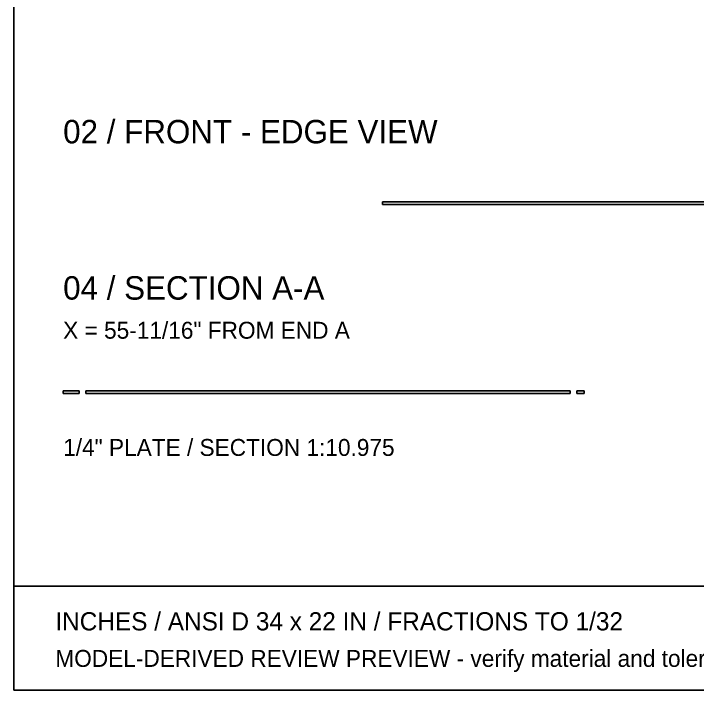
# Model space of a CAD drawing. Header units: inches. Extents: x 4 to 302, y 4 to 194.
# Drawn here: x 4.2 to 69.9, y 4.2 to 69.2 of the extents above; entities that cross this region are included whole.
import ezdxf

# ---------------------------------------------------------------- set-up
doc = ezdxf.new("R2010")
doc.units = ezdxf.units.IN
doc.header["$MEASUREMENT"] = 0

msp = doc.modelspace()

# ---------------------------------------------------------------- linework, layer by layer
at = {"layer": 'OUTLINE'}
for p, q in [((4.25, 4.25), (4.25, 193.75)), ((39.656, 51.125), (105.344, 51.125)), ((39.656, 50.875), (39.656, 51.125)), ((105.344, 50.875), (39.656, 50.875)), ((9, 33), (10.525, 33)), ((9, 32.75), (9, 33)), ((10.525, 33), (10.525, 32.75)), ((11.165, 33), (57.679, 33)), ((11.165, 32.75), (11.165, 33)), ((57.679, 33), (57.679, 32.75)), ((58.32, 33), (59, 33)), ((58.32, 32.75), (58.32, 33)), ((59, 33), (59, 32.75)), ((10.525, 32.75), (9, 32.75)), ((57.679, 32.75), (11.165, 32.75)), ((59, 32.75), (58.32, 32.75)), ((4.25, 14.25), (301.75, 14.25)), ((301.75, 4.25), (4.25, 4.25))]:
    msp.add_line(p, q, dxfattribs=at)

# ---------------------------------------------------------------- texts
at = {"layer": 'ANNOTATION'}
for s, height, p in [('02 / FRONT - EDGE VIEW', 2.25, (9, 56.75)), ('04 / SECTION A-A', 2.25, (9, 41.75)), ('X = 55-11/16" FROM END A', 1.625, (9, 38)), ('1/4" PLATE / SECTION 1:10.975', 1.625, (9, 26.75)), ('INCHES / ANSI D 34 x 22 IN / FRACTIONS TO 1/32', 1.75, (8.25, 10)), ('MODEL-DERIVED REVIEW PREVIEW - verify material and tolerances before fabrication.', 1.625, (8.25, 6.5))]:
    msp.add_text(s, height=height, dxfattribs=at).set_placement(p)

doc.saveas('drawing.dxf')
